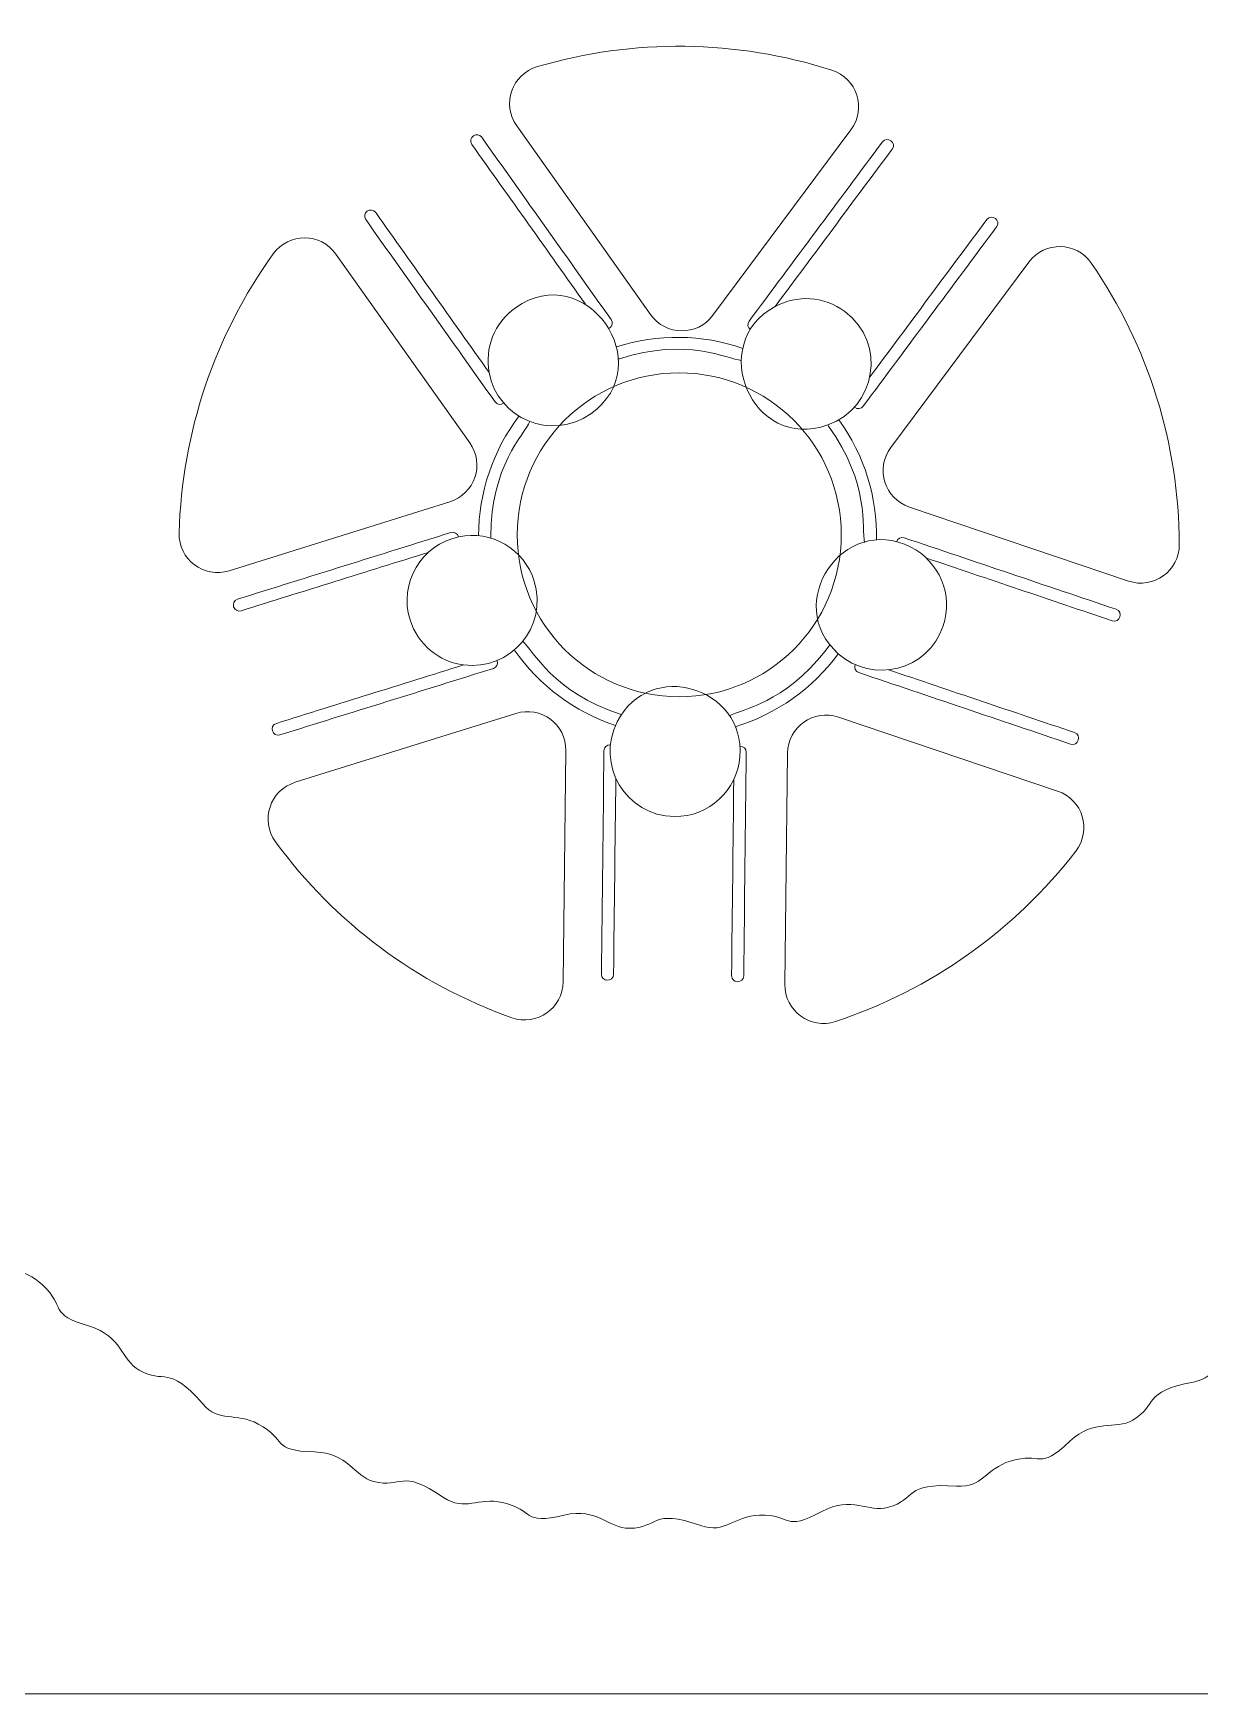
# Model space of a CAD drawing. Header units: centimetres. Extents: x -37.7 to 20.3, y -13.5 to 74.5.
# Drawn here: x -1.68 to 1.84, y -13.54 to -8.52 of the extents above; entities that cross this region are included whole.
import ezdxf

# ---------------------------------------------------------------- set-up
doc = ezdxf.new("R2010")
doc.units = ezdxf.units.CM
doc.header["$MEASUREMENT"] = 0
doc.layers.add('Camada 1', color=7, linetype='Continuous')

msp = doc.modelspace()

# ---------------------------------------------------------------- linework, layer by layer
at = {"layer": 'Camada 1', "color": 175, "lineweight": 20}
msp.add_open_spline([(-8.66006, -13.0371), (-8.66006, -13.3121), (-8.43505, -13.5371), (-8.16006, -13.5371), (-8.16006, -13.5371), (-8.16006, -13.5371), (19.83995, -13.5371), (19.83995, -13.5371), (19.83995, -13.5371), (20.11494, -13.5371), (20.33994, -13.3121), (20.33994, -13.0371), (20.33994, -13.0371), (20.33994, -13.0371), (20.33994, 29.96291), (20.33994, 29.96291), (20.33994, 29.96291), (20.33994, 30.23792), (20.11494, 30.46292), (19.83995, 30.46292), (19.83995, 30.46292), (19.83995, 30.46292), (-8.16006, 30.46292), (-8.16006, 30.46292), (-8.16006, 30.46292), (-8.43505, 30.46292), (-8.66006, 30.23792), (-8.66006, 29.96291)], degree=3, knots=[0, 0, 0, 0, 0.125, 0.125, 0.125, 0.125, 0.25, 0.25, 0.25, 0.25, 0.375, 0.375, 0.375, 0.375, 0.5, 0.5, 0.5, 0.5, 0.625, 0.625, 0.625, 0.625, 0.75, 0.75, 0.75, 0.75, 1, 1, 1, 1], dxfattribs=at)
at = {"layer": 'Camada 1', "lineweight": 9}
for points, knots in [([(-2.6411, -10.71375), (-2.71374, -10.62004), (-2.61755, -10.58049), (-2.67876, -10.46674), (-2.67876, -10.46674), (-2.74202, -10.34919), (-2.68694, -10.37901), (-2.69013, -10.27801), (-2.69013, -10.27801), (-2.69263, -10.19871), (-2.74748, -10.17592), (-2.72122, -10.10106), (-2.72122, -10.10106), (-2.66823, -9.94999), (-2.72891, -9.97424), (-2.72949, -9.88561), (-2.72949, -9.88561), (-2.7299, -9.8219), (-2.66583, -9.78909), (-2.68968, -9.68847), (-2.68968, -9.68847), (-2.72046, -9.55862), (-2.67515, -9.60177), (-2.65204, -9.50315), (-2.65204, -9.50315), (-2.63391, -9.42575), (-2.68075, -9.38949), (-2.63617, -9.32424), (-2.63617, -9.32424), (-2.54589, -9.19208), (-2.61075, -9.19925), (-2.58832, -9.11392), (-2.58832, -9.11392), (-2.57206, -9.05207), (-2.50169, -9.03711), (-2.49882, -8.93392), (-2.49882, -8.93392), (-2.4951, -8.80058), (-2.46235, -8.85377), (-2.41454, -8.76455), (-2.41454, -8.76455), (-2.37703, -8.69451), (-2.41291, -8.64756), (-2.35304, -8.59591), (-2.35304, -8.59591), (-2.23167, -8.49118), (-2.29607, -8.48163), (-2.25226, -8.40501), (-2.25226, -8.40501), (-2.22059, -8.34959), (-2.14882, -8.35341), (-2.11924, -8.25441), (-2.11924, -8.25441), (-2.08102, -8.1264), (-2.06314, -8.18655), (-1.99379, -8.1127), (-1.99379, -8.1127), (-1.93973, -8.05514), (-1.96212, -7.99994), (-1.89076, -7.96561), (-1.89076, -7.96561), (-1.74633, -7.89613), (-1.80637, -7.87023), (-1.74422, -7.80739), (-1.74422, -7.80739), (-1.69924, -7.76192), (-1.63093, -7.78431), (-1.57674, -7.69629), (-1.57674, -7.69629), (-1.50673, -7.58257), (-1.50489, -7.64522), (-1.41885, -7.59188), (-1.41885, -7.59188), (-1.35165, -7.55022), (-1.3591, -7.49117), (-1.28132, -7.47643), (-1.28132, -7.47643), (-1.12399, -7.44663), (-1.17508, -7.40619), (-1.0988, -7.36151), (-1.0988, -7.36151), (-1.04408, -7.32946), (-0.98338, -7.36813), (-0.90813, -7.29733), (-0.90813, -7.29733), (-0.81091, -7.20583), (-0.82538, -7.26676), (-0.72873, -7.23758), (-0.72873, -7.23758), (-0.65282, -7.21464), (-0.64494, -7.15573), (-0.56594, -7.1617), (-0.56594, -7.1617), (-0.40645, -7.17376), (-0.44516, -7.12134), (-0.35996, -7.09792), (-0.35996, -7.09792), (-0.2987, -7.08108), (-0.2502, -7.13423), (-0.15914, -7.08526), (-0.15914, -7.08526), (-0.04168, -7.02207), (-0.07139, -7.07707), (0.02958, -7.0739), (0.02958, -7.0739), (0.10877, -7.0714), (0.13186, -7.01664), (0.20652, -7.04282), (0.20652, -7.04282), (0.35755, -7.09582), (0.33366, -7.03506), (0.42199, -7.03455), (0.42199, -7.03455), (0.48575, -7.0342), (0.51859, -7.09821), (0.61913, -7.07436), (0.61913, -7.07436), (0.74885, -7.04358), (0.70592, -7.08891), (0.80445, -7.11201), (0.80445, -7.11201), (0.88181, -7.13012), (0.91807, -7.0833), (0.98335, -7.12787), (0.98335, -7.12787), (1.11554, -7.21812), (1.10829, -7.15331), (1.19367, -7.1757), (1.19367, -7.1757), (1.25536, -7.19189), (1.27051, -7.26233), (1.37367, -7.2652), (1.37367, -7.2652), (1.50701, -7.26893), (1.45381, -7.30171), (1.54306, -7.3495), (1.54306, -7.3495), (1.6132, -7.38705), (1.66003, -7.35115), (1.71167, -7.411), (1.71167, -7.411), (1.81637, -7.53232), (1.82593, -7.46796), (1.90258, -7.51179), (1.90258, -7.51179), (1.958, -7.54346), (1.95417, -7.61525), (2.05317, -7.64478), (2.05317, -7.64478), (2.18109, -7.68294), (2.12106, -7.70095), (2.19488, -7.77026), (2.19488, -7.77026), (2.25248, -7.82435), (2.30768, -7.80192), (2.34199, -7.87329), (2.34199, -7.87329), (2.41141, -8.01763), (2.43738, -7.95768), (2.50022, -8.01983), (2.50022, -8.01983), (2.54554, -8.06467), (2.52334, -8.13314), (2.61134, -8.1873), (2.61134, -8.1873), (2.7249, -8.2572), (2.6624, -8.25916), (2.7157, -8.34516), (2.7157, -8.34516), (2.76105, -8.41836), (2.81978, -8.39988), (2.83288, -8.4955), (2.83288, -8.4955), (2.85363, -8.64692), (2.95884, -8.60388), (2.96164, -8.72835), (2.96164, -8.72835), (2.96487, -8.87179), (3.06267, -8.85556), (3.06365, -8.95519), (3.06365, -8.95519), (3.06519, -9.11131), (3.10964, -9.0687), (3.13937, -9.14964), (3.13937, -9.14964), (3.16231, -9.21207), (3.10887, -9.26027), (3.18465, -9.35784), (3.18465, -9.35784), (3.25729, -9.45139), (3.16114, -9.49098), (3.22235, -9.60488), (3.22235, -9.60488), (3.28554, -9.72246), (3.23048, -9.69264), (3.2337, -9.79361), (3.2337, -9.79361), (3.23623, -9.87289), (3.29093, -9.89582), (3.26479, -9.97054), (3.26479, -9.97054), (3.21182, -10.1219), (3.2725, -10.09737), (3.27303, -10.18602), (3.27303, -10.18602), (3.27341, -10.24981), (3.20936, -10.28256), (3.23325, -10.38315), (3.23325, -10.38315), (3.26405, -10.51289), (3.2186, -10.47002), (3.1956, -10.56849), (3.1956, -10.56849), (3.17749, -10.64596), (3.22428, -10.68211), (3.17974, -10.74739), (3.17974, -10.74739), (3.08945, -10.87969), (3.15432, -10.87236), (3.13188, -10.95771), (3.13188, -10.95771), (3.11564, -11.01944), (3.04526, -11.03453), (3.04241, -11.13771), (3.04241, -11.13771), (3.03874, -11.27093), (3.00588, -11.2179), (2.95809, -11.30709), (2.95809, -11.30709), (2.92054, -11.37719), (2.95644, -11.4241), (2.89659, -11.47571), (2.89659, -11.47571), (2.77537, -11.58025), (2.83957, -11.59014), (2.79583, -11.66662), (2.79583, -11.66662), (2.76413, -11.72204), (2.69232, -11.71828), (2.66281, -11.8172), (2.66281, -11.8172), (2.62464, -11.94513), (2.60658, -11.8851), (2.53735, -11.95891), (2.53735, -11.95891), (2.48321, -12.01662), (2.50568, -12.07173), (2.43429, -12.10604), (2.43429, -12.10604), (2.29004, -12.17536), (2.34989, -12.20149), (2.28777, -12.26425), (2.28777, -12.26425), (2.24283, -12.30966), (2.17436, -12.28743), (2.12027, -12.37535), (2.12027, -12.37535), (2.05033, -12.48903), (2.04845, -12.42639), (1.96241, -12.47976), (1.96241, -12.47976), (1.89516, -12.52148), (1.90263, -12.58049), (1.82485, -12.5952), (1.82485, -12.5952), (1.66764, -12.62491), (1.71841, -12.66569), (1.64233, -12.71012), (1.64233, -12.71012), (1.58748, -12.74216), (1.52685, -12.70345), (1.45169, -12.77425), (1.45169, -12.77425), (1.3546, -12.86574), (1.36914, -12.80479), (1.27229, -12.83405), (1.27229, -12.83405), (1.19652, -12.85694), (1.18848, -12.91589), (1.10949, -12.90995), (1.10949, -12.90995), (0.94984, -12.89795), (0.98872, -12.95034), (0.90349, -12.9737), (0.90349, -12.9737), (0.84214, -12.99051), (0.79374, -12.93728), (0.70272, -12.98631), (0.70272, -12.98631), (0.58515, -13.04963), (0.61501, -12.99455), (0.51395, -12.99774), (0.51395, -12.99774), (0.43464, -13.00024), (0.41177, -13.05503), (0.33702, -13.02882), (0.33702, -13.02882), (0.18585, -12.97583), (0.20997, -13.03661), (0.12157, -13.03709), (0.12157, -13.03709), (0.05777, -13.03744), (0.02502, -12.97343), (-0.07559, -12.99727), (-0.07559, -12.99727), (-0.20543, -13.02804), (-0.1623, -12.98269), (-0.26091, -12.95963), (-0.26091, -12.95963), (-0.33831, -12.94154), (-0.37452, -12.98833), (-0.4398, -12.94376), (-0.4398, -12.94376), (-0.57195, -12.85353), (-0.56473, -12.91835), (-0.65014, -12.89594), (-0.65014, -12.89594), (-0.71182, -12.87975), (-0.72685, -12.80934), (-0.83015, -12.80642), (-0.83015, -12.80642), (-0.96362, -12.80265), (-0.91024, -12.76991), (-0.99953, -12.72213), (-0.99953, -12.72213), (-1.06963, -12.68463), (-1.11659, -12.72044), (-1.16813, -12.66062), (-1.16813, -12.66062), (-1.27259, -12.53939), (-1.28261, -12.6036), (-1.35904, -12.55986), (-1.35904, -12.55986), (-1.41436, -12.52822), (-1.4107, -12.45637), (-1.50964, -12.42683), (-1.50964, -12.42683), (-1.6375, -12.38867), (-1.57753, -12.37072), (-1.65132, -12.30138), (-1.65132, -12.30138), (-1.70898, -12.24721), (-1.76409, -12.26978), (-1.79845, -12.19832), (-1.79845, -12.19832), (-1.86789, -12.05395), (-1.89385, -12.11397), (-1.95669, -12.05178), (-1.95669, -12.05178), (-2.00205, -12.00689), (-1.97983, -11.93839), (-2.06773, -11.8843), (-2.06773, -11.8843), (-2.18148, -11.81431), (-2.11877, -11.81242), (-2.17216, -11.72644), (-2.17216, -11.72644), (-2.21399, -11.6591), (-2.27287, -11.66679), (-2.28761, -11.58891), (-2.28761, -11.58891), (-2.31737, -11.43162), (-2.35784, -11.4827), (-2.40253, -11.40638), (-2.40253, -11.40638), (-2.4346, -11.35159), (-2.39588, -11.29093), (-2.4667, -11.2157), (-2.4667, -11.2157), (-2.55821, -11.11848), (-2.49729, -11.13299), (-2.52646, -11.03631), (-2.52646, -11.03631), (-2.54932, -10.96056), (-2.60828, -10.95259), (-2.60235, -10.87354), (-2.60235, -10.87354), (-2.59748, -10.80871), (-2.59268, -10.77601), (-2.6411, -10.71375)], [0, 0, 0, 0, 0.0104167, 0.0104167, 0.0104167, 0.0104167, 0.0208333, 0.0208333, 0.0208333, 0.0208333, 0.03125, 0.03125, 0.03125, 0.03125, 0.0416667, 0.0416667, 0.0416667, 0.0416667, 0.0520833, 0.0520833, 0.0520833, 0.0520833, 0.0625, 0.0625, 0.0625, 0.0625, 0.0729167, 0.0729167, 0.0729167, 0.0729167, 0.0833333, 0.0833333, 0.0833333, 0.0833333, 0.09375, 0.09375, 0.09375, 0.09375, 0.1041667, 0.1041667, 0.1041667, 0.1041667, 0.1145833, 0.1145833, 0.1145833, 0.1145833, 0.125, 0.125, 0.125, 0.125, 0.1354167, 0.1354167, 0.1354167, 0.1354167, 0.1458333, 0.1458333, 0.1458333, 0.1458333, 0.15625, 0.15625, 0.15625, 0.15625, 0.1666667, 0.1666667, 0.1666667, 0.1666667, 0.1770833, 0.1770833, 0.1770833, 0.1770833, 0.1875, 0.1875, 0.1875, 0.1875, 0.1979167, 0.1979167, 0.1979167, 0.1979167, 0.2083333, 0.2083333, 0.2083333, 0.2083333, 0.21875, 0.21875, 0.21875, 0.21875, 0.2291667, 0.2291667, 0.2291667, 0.2291667, 0.2395833, 0.2395833, 0.2395833, 0.2395833, 0.25, 0.25, 0.25, 0.25, 0.2604167, 0.2604167, 0.2604167, 0.2604167, 0.2708333, 0.2708333, 0.2708333, 0.2708333, 0.28125, 0.28125, 0.28125, 0.28125, 0.2916667, 0.2916667, 0.2916667, 0.2916667, 0.3020833, 0.3020833, 0.3020833, 0.3020833, 0.3125, 0.3125, 0.3125, 0.3125, 0.3229167, 0.3229167, 0.3229167, 0.3229167, 0.3333333, 0.3333333, 0.3333333, 0.3333333, 0.34375, 0.34375, 0.34375, 0.34375, 0.3541667, 0.3541667, 0.3541667, 0.3541667, 0.3645833, 0.3645833, 0.3645833, 0.3645833, 0.375, 0.375, 0.375, 0.375, 0.3854167, 0.3854167, 0.3854167, 0.3854167, 0.3958333, 0.3958333, 0.3958333, 0.3958333, 0.40625, 0.40625, 0.40625, 0.40625, 0.4166667, 0.4166667, 0.4166667, 0.4166667, 0.4270833, 0.4270833, 0.4270833, 0.4270833, 0.4375, 0.4375, 0.4375, 0.4375, 0.4479167, 0.4479167, 0.4479167, 0.4479167, 0.4583333, 0.4583333, 0.4583333, 0.4583333, 0.46875, 0.46875, 0.46875, 0.46875, 0.4791667, 0.4791667, 0.4791667, 0.4791667, 0.4895833, 0.4895833, 0.4895833, 0.4895833, 0.5, 0.5, 0.5, 0.5, 0.5104167, 0.5104167, 0.5104167, 0.5104167, 0.5208333, 0.5208333, 0.5208333, 0.5208333, 0.53125, 0.53125, 0.53125, 0.53125, 0.5416667, 0.5416667, 0.5416667, 0.5416667, 0.5520833, 0.5520833, 0.5520833, 0.5520833, 0.5625, 0.5625, 0.5625, 0.5625, 0.5729167, 0.5729167, 0.5729167, 0.5729167, 0.5833333, 0.5833333, 0.5833333, 0.5833333, 0.59375, 0.59375, 0.59375, 0.59375, 0.6041667, 0.6041667, 0.6041667, 0.6041667, 0.6145833, 0.6145833, 0.6145833, 0.6145833, 0.625, 0.625, 0.625, 0.625, 0.6354167, 0.6354167, 0.6354167, 0.6354167, 0.6458333, 0.6458333, 0.6458333, 0.6458333, 0.65625, 0.65625, 0.65625, 0.65625, 0.6666667, 0.6666667, 0.6666667, 0.6666667, 0.6770833, 0.6770833, 0.6770833, 0.6770833, 0.6875, 0.6875, 0.6875, 0.6875, 0.6979167, 0.6979167, 0.6979167, 0.6979167, 0.7083333, 0.7083333, 0.7083333, 0.7083333, 0.71875, 0.71875, 0.71875, 0.71875, 0.7291667, 0.7291667, 0.7291667, 0.7291667, 0.7395833, 0.7395833, 0.7395833, 0.7395833, 0.75, 0.75, 0.75, 0.75, 0.7604167, 0.7604167, 0.7604167, 0.7604167, 0.7708333, 0.7708333, 0.7708333, 0.7708333, 0.78125, 0.78125, 0.78125, 0.78125, 0.7916667, 0.7916667, 0.7916667, 0.7916667, 0.8020833, 0.8020833, 0.8020833, 0.8020833, 0.8125, 0.8125, 0.8125, 0.8125, 0.8229167, 0.8229167, 0.8229167, 0.8229167, 0.8333333, 0.8333333, 0.8333333, 0.8333333, 0.84375, 0.84375, 0.84375, 0.84375, 0.8541667, 0.8541667, 0.8541667, 0.8541667, 0.8645833, 0.8645833, 0.8645833, 0.8645833, 0.875, 0.875, 0.875, 0.875, 0.8854167, 0.8854167, 0.8854167, 0.8854167, 0.8958333, 0.8958333, 0.8958333, 0.8958333, 0.90625, 0.90625, 0.90625, 0.90625, 0.9166667, 0.9166667, 0.9166667, 0.9166667, 0.9270833, 0.9270833, 0.9270833, 0.9270833, 0.9375, 0.9375, 0.9375, 0.9375, 0.9479167, 0.9479167, 0.9479167, 0.9479167, 0.9583333, 0.9583333, 0.9583333, 0.9583333, 0.96875, 0.96875, 0.96875, 0.96875, 0.9791667, 0.9791667, 0.9791667, 0.9791667, 1, 1, 1, 1]), ([(-0.15672, -8.62145), (0.13369, -8.53567), (0.4442, -8.53969), (0.73257, -8.63192), (0.73257, -8.63192), (0.809, -8.65638), (0.83844, -8.74798), (0.79052, -8.81237), (0.79052, -8.81237), (0.79052, -8.81237), (0.37371, -9.37243), (0.37371, -9.37243), (0.37371, -9.37243), (0.32627, -9.43615), (0.23127, -9.43509), (0.1853, -9.37025), (0.1853, -9.37025), (0.1853, -9.37025), (-0.21873, -8.8005), (-0.21873, -8.8005), (-0.21873, -8.8005), (-0.26513, -8.73507), (-0.23365, -8.64418), (-0.15672, -8.62145)], [0, 0, 0, 0, 0.1428571, 0.1428571, 0.1428571, 0.1428571, 0.2857143, 0.2857143, 0.2857143, 0.2857143, 0.4285714, 0.4285714, 0.4285714, 0.4285714, 0.5714286, 0.5714286, 0.5714286, 0.5714286, 0.7142857, 0.7142857, 0.7142857, 0.7142857, 1, 1, 1, 1]), ([(-1.23878, -10.02989), (-1.23043, -9.72722), (-1.1315, -9.4329), (-0.95448, -9.18719), (-0.95448, -9.18719), (-0.90759, -9.1221), (-0.81139, -9.12243), (-0.76499, -9.18788), (-0.76499, -9.18788), (-0.76499, -9.18788), (-0.36096, -9.75761), (-0.36096, -9.75761), (-0.36096, -9.75761), (-0.31499, -9.82246), (-0.34542, -9.91247), (-0.42124, -9.93614), (-0.42124, -9.93614), (-0.42124, -9.93614), (-1.08764, -10.14426), (-1.08764, -10.14426), (-1.08764, -10.14426), (-1.16426, -10.16819), (-1.24095, -10.11013), (-1.23878, -10.02989)], [0, 0, 0, 0, 0.1428571, 0.1428571, 0.1428571, 0.1428571, 0.2857143, 0.2857143, 0.2857143, 0.2857143, 0.4285714, 0.4285714, 0.4285714, 0.4285714, 0.5714286, 0.5714286, 0.5714286, 0.5714286, 0.7142857, 0.7142857, 0.7142857, 0.7142857, 1, 1, 1, 1]), ([(1.51717, -9.21582), (1.6891, -9.46628), (1.78148, -9.76095), (1.78232, -10.06485), (1.78232, -10.06485), (1.78254, -10.14499), (1.70453, -10.20112), (1.6286, -10.17548), (1.6286, -10.17548), (1.6286, -10.17548), (0.96708, -9.95209), (0.96708, -9.95209), (0.96708, -9.95209), (0.89179, -9.92668), (0.86345, -9.83597), (0.91091, -9.77221), (0.91091, -9.77221), (0.91091, -9.77221), (1.32774, -9.21221), (1.32774, -9.21221), (1.32774, -9.21221), (1.37562, -9.14784), (1.47179, -9.1497), (1.51717, -9.21582)], [0, 0, 0, 0, 0.1428571, 0.1428571, 0.1428571, 0.1428571, 0.2857143, 0.2857143, 0.2857143, 0.2857143, 0.4285714, 0.4285714, 0.4285714, 0.4285714, 0.5714286, 0.5714286, 0.5714286, 0.5714286, 0.7142857, 0.7142857, 0.7142857, 0.7142857, 1, 1, 1, 1]), ([(0.27177, -9.54643), (0.54206, -9.54643), (0.76118, -9.76553), (0.76118, -10.03583), (0.76118, -10.03583), (0.76118, -10.30612), (0.54206, -10.52524), (0.27177, -10.52524), (0.27177, -10.52524), (0.00148, -10.52524), (-0.21764, -10.30612), (-0.21764, -10.03583), (-0.21764, -10.03583), (-0.21764, -9.76553), (0.00148, -9.54643), (0.27177, -9.54643)], [0, 0, 0, 0, 0.2, 0.2, 0.2, 0.2, 0.4, 0.4, 0.4, 0.4, 0.6, 0.6, 0.6, 0.6, 1, 1, 1, 1]), ([(-0.23375, -11.49453), (-0.52022, -11.39324), (-0.76777, -11.20853), (-0.94726, -10.96344), (-0.94726, -10.96344), (-0.99466, -10.89873), (-0.96456, -10.80738), (-0.88799, -10.78348), (-0.88799, -10.78348), (-0.88799, -10.78348), (-0.22164, -10.57537), (-0.22164, -10.57537), (-0.22164, -10.57537), (-0.1458, -10.55167), (-0.06955, -10.60839), (-0.07047, -10.68787), (-0.07047, -10.68787), (-0.07047, -10.68787), (-0.0785, -11.38605), (-0.0785, -11.38605), (-0.0785, -11.38605), (-0.07943, -11.46617), (-0.15818, -11.52124), (-0.23375, -11.49453)], [0, 0, 0, 0, 0.1428571, 0.1428571, 0.1428571, 0.1428571, 0.2857143, 0.2857143, 0.2857143, 0.2857143, 0.4285714, 0.4285714, 0.4285714, 0.4285714, 0.5714286, 0.5714286, 0.5714286, 0.5714286, 0.7142857, 0.7142857, 0.7142857, 0.7142857, 1, 1, 1, 1]), ([(1.4697, -10.99134), (1.28561, -11.23076), (1.03087, -11.4114), (0.74402, -11.50594), (0.74402, -11.50594), (0.6678, -11.53105), (0.59018, -11.47423), (0.59111, -11.39399), (0.59111, -11.39399), (0.59111, -11.39399), (0.59914, -10.69557), (0.59914, -10.69557), (0.59914, -10.69557), (0.60006, -10.61609), (0.67754, -10.56114), (0.75285, -10.58657), (0.75285, -10.58657), (0.75285, -10.58657), (1.41463, -10.81001), (1.41463, -10.81001), (1.41463, -10.81001), (1.49065, -10.83567), (1.5186, -10.92771), (1.4697, -10.99134)], [0, 0, 0, 0, 0.1428571, 0.1428571, 0.1428571, 0.1428571, 0.2857143, 0.2857143, 0.2857143, 0.2857143, 0.4285714, 0.4285714, 0.4285714, 0.4285714, 0.5714286, 0.5714286, 0.5714286, 0.5714286, 0.7142857, 0.7142857, 0.7142857, 0.7142857, 1, 1, 1, 1])]:
    msp.add_open_spline(points, degree=3, knots=knots, dxfattribs=at)
at = {"layer": 'Camada 1', "color": 140, "lineweight": 9}
for points, knots in [([(-0.01173, -9.33935), (-0.12594, -9.17832), (-0.24016, -9.01726), (-0.35436, -8.85621), (-0.35436, -8.85621), (-0.36833, -8.83651), (-0.33838, -8.81527), (-0.32441, -8.83497), (-0.32441, -8.83497), (-0.19424, -9.01855), (-0.06406, -9.20213), (0.06612, -9.38569), (0.06612, -9.38569), (0.07196, -9.39394), (0.07001, -9.40543), (0.06099, -9.41178)], [0, 0, 0, 0, 0.2, 0.2, 0.2, 0.2, 0.4, 0.4, 0.4, 0.4, 0.6, 0.6, 0.6, 0.6, 1, 1, 1, 1]), ([(0.48683, -9.41642), (0.47834, -9.41007), (0.47665, -9.39855), (0.48269, -9.39045), (0.48269, -9.39045), (0.61722, -9.21006), (0.75122, -9.02927), (0.88575, -8.84888), (0.88575, -8.84888), (0.90018, -8.82951), (0.92961, -8.85148), (0.91516, -8.87084), (0.91516, -8.87084), (0.79717, -9.02908), (0.67956, -9.18761), (0.56165, -9.34591)], [0, 0, 0, 0, 0.2, 0.2, 0.2, 0.2, 0.4, 0.4, 0.4, 0.4, 0.6, 0.6, 0.6, 0.6, 1, 1, 1, 1]), ([(-0.25848, -9.63837), (-0.2671, -9.6445), (-0.27861, -9.64254), (-0.28445, -9.6343), (-0.28445, -9.6343), (-0.41462, -9.45072), (-0.5448, -9.26716), (-0.67497, -9.08359), (-0.67497, -9.08359), (-0.68895, -9.06389), (-0.659, -9.04265), (-0.64504, -9.06235), (-0.64504, -9.06235), (-0.53083, -9.22339), (-0.41662, -9.38444), (-0.30242, -9.5455)], [0, 0, 0, 0, 0.2, 0.2, 0.2, 0.2, 0.4, 0.4, 0.4, 0.4, 0.6, 0.6, 0.6, 0.6, 1, 1, 1, 1]), ([(0.84743, -9.55885), (0.96538, -9.40045), (1.08305, -9.24182), (1.20109, -9.08354), (1.20109, -9.08354), (1.21554, -9.06418), (1.24496, -9.08612), (1.23052, -9.10547), (1.23052, -9.10547), (1.09598, -9.28589), (0.96197, -9.46669), (0.82742, -9.64711), (0.82742, -9.64711), (0.8214, -9.65521), (0.80985, -9.65688), (0.80105, -9.65028)], [0, 0, 0, 0, 0.2, 0.2, 0.2, 0.2, 0.4, 0.4, 0.4, 0.4, 0.6, 0.6, 0.6, 0.6, 1, 1, 1, 1]), ([(-0.22279, -9.34976), (-0.01188, -9.2002), (0.21523, -9.52078), (0.00448, -9.67023), (0.00448, -9.67023), (-0.11406, -9.75429), (-0.27689, -9.6847), (-0.3024, -9.54552), (-0.3024, -9.54552), (-0.31573, -9.47271), (-0.28716, -9.39542), (-0.22279, -9.34976)], [0, 0, 0, 0, 0.25, 0.25, 0.25, 0.25, 0.5, 0.5, 0.5, 0.5, 1, 1, 1, 1]), ([(0.77233, -9.36119), (0.90001, -9.45626), (0.86626, -9.65248), (0.72069, -9.70396), (0.72069, -9.70396), (0.49077, -9.78526), (0.35402, -9.45809), (0.5616, -9.34596), (0.5616, -9.34596), (0.62672, -9.31081), (0.70907, -9.31409), (0.77233, -9.36119)], [0, 0, 0, 0, 0.25, 0.25, 0.25, 0.25, 0.5, 0.5, 0.5, 0.5, 1, 1, 1, 1]), ([(0.45884, -9.50901), (0.41917, -9.50539), (0.29273, -9.43807), (0.0916, -9.50376), (0.0916, -9.50376), (0.09015, -9.50424), (0.08867, -9.50452), (0.08723, -9.50462)], [0, 0, 0, 0, 0.3333333, 0.3333333, 0.3333333, 0.3333333, 1, 1, 1, 1]), ([(-0.17919, -9.69357), (-0.19668, -9.73324), (-0.29729, -9.82753), (-0.29745, -10.04129), (-0.29745, -10.04129), (-0.29746, -10.04281), (-0.29763, -10.04429), (-0.29798, -10.04571)], [0, 0, 0, 0, 0.3333333, 0.3333333, 0.3333333, 0.3333333, 1, 1, 1, 1]), ([(0.8315, -10.05868), (0.82177, -10.01534), (0.84882, -9.88215), (0.72282, -9.70776), (0.72282, -9.70776), (0.72195, -9.70657), (0.72125, -9.70528), (0.72069, -9.70396)], [0, 0, 0, 0, 0.3333333, 0.3333333, 0.3333333, 0.3333333, 1, 1, 1, 1]), ([(1.06899, -10.31113), (1.02334, -10.44639), (0.85555, -10.48714), (0.75225, -10.39509), (0.75225, -10.39509), (0.58278, -10.24408), (0.76651, -9.97006), (0.97124, -10.07285), (0.97124, -10.07285), (1.05681, -10.11584), (1.10085, -10.21666), (1.06899, -10.31113)], [0, 0, 0, 0, 0.25, 0.25, 0.25, 0.25, 0.5, 0.5, 0.5, 0.5, 1, 1, 1, 1]), ([(-0.48592, -10.0888), (-0.67432, -10.14772), (-0.86284, -10.20623), (-1.05122, -10.2653), (-1.05122, -10.2653), (-1.07426, -10.2725), (-1.08524, -10.23747), (-1.06219, -10.23025), (-1.06219, -10.23025), (-0.84745, -10.16296), (-0.63251, -10.09629), (-0.41776, -10.02899), (-0.41776, -10.02899), (-0.40811, -10.02596), (-0.39777, -10.03137), (-0.39447, -10.04194)], [0, 0, 0, 0, 0.2, 0.2, 0.2, 0.2, 0.4, 0.4, 0.4, 0.4, 0.6, 0.6, 0.6, 0.6, 1, 1, 1, 1]), ([(-0.54118, -10.29265), (-0.57598, -10.18116), (-0.50671, -10.06597), (-0.39453, -10.04196), (-0.39453, -10.04196), (-0.29641, -10.02096), (-0.19668, -10.07786), (-0.16617, -10.17556), (-0.16617, -10.17556), (-0.12284, -10.31428), (-0.23934, -10.44753), (-0.37946, -10.4289), (-0.37946, -10.4289), (-0.45288, -10.41913), (-0.51765, -10.36804), (-0.54118, -10.29265)], [0, 0, 0, 0, 0.2, 0.2, 0.2, 0.2, 0.4, 0.4, 0.4, 0.4, 0.6, 0.6, 0.6, 0.6, 1, 1, 1, 1]), ([(0.92821, -10.05669), (0.93159, -10.04666), (0.94203, -10.04149), (0.95162, -10.04473), (0.95162, -10.04473), (1.16481, -10.11677), (1.37805, -10.18867), (1.59124, -10.26071), (1.59124, -10.26071), (1.61403, -10.26841), (1.6023, -10.30319), (1.5795, -10.29547), (1.5795, -10.29547), (1.39246, -10.23228), (1.20539, -10.16919), (1.01836, -10.10602)], [0, 0, 0, 0, 0.2, 0.2, 0.2, 0.2, 0.4, 0.4, 0.4, 0.4, 0.6, 0.6, 0.6, 0.6, 1, 1, 1, 1]), ([(-0.20063, -10.35731), (-0.16955, -10.38522), (-0.10927, -10.51219), (0.09341, -10.57734), (0.09341, -10.57734), (0.09487, -10.57781), (0.09624, -10.57843), (0.09748, -10.57921)], [0, 0, 0, 0, 0.3333333, 0.3333333, 0.3333333, 0.3333333, 1, 1, 1, 1]), ([(0.42398, -10.58307), (0.46152, -10.56099), (0.58905, -10.54516), (0.71238, -10.38696), (0.71238, -10.38696), (0.71238, -10.38696), (0.72715, -10.36809), (0.72715, -10.36809)], [0, 0, 0, 0, 0.3333333, 0.3333333, 0.3333333, 0.3333333, 1, 1, 1, 1]), ([(-0.27771, -10.41579), (-0.27455, -10.42586), (-0.27995, -10.43622), (-0.28959, -10.43923), (-0.28959, -10.43923), (-0.50433, -10.50652), (-0.71929, -10.57316), (-0.93403, -10.64045), (-0.93403, -10.64045), (-0.95708, -10.64767), (-0.96806, -10.61264), (-0.94499, -10.60542), (-0.94499, -10.60542), (-0.75657, -10.54637), (-0.56795, -10.48784), (-0.37948, -10.4289)], [0, 0, 0, 0, 0.2, 0.2, 0.2, 0.2, 0.4, 0.4, 0.4, 0.4, 0.6, 0.6, 0.6, 0.6, 1, 1, 1, 1]), ([(0.25719, -10.88684), (0.10917, -10.88511), (0.01918, -10.72821), (0.08455, -10.60087), (0.08455, -10.60087), (0.18371, -10.40773), (0.47178, -10.49705), (0.45523, -10.70609), (0.45523, -10.70609), (0.44727, -10.80679), (0.36206, -10.88807), (0.25719, -10.88684)], [0, 0, 0, 0, 0.25, 0.25, 0.25, 0.25, 0.5, 0.5, 0.5, 0.5, 1, 1, 1, 1]), ([(0.90434, -10.44364), (1.0914, -10.50682), (1.27849, -10.56994), (1.46555, -10.63314), (1.46555, -10.63314), (1.48833, -10.64083), (1.47661, -10.67562), (1.45378, -10.66791), (1.45378, -10.66791), (1.24058, -10.59588), (1.02734, -10.52395), (0.81411, -10.45189), (0.81411, -10.45189), (0.80454, -10.44866), (0.79937, -10.43822), (0.80292, -10.42777)], [0, 0, 0, 0, 0.2, 0.2, 0.2, 0.2, 0.4, 0.4, 0.4, 0.4, 0.6, 0.6, 0.6, 0.6, 1, 1, 1, 1]), ([(0.08033, -10.77118), (0.07808, -10.96861), (0.07575, -11.16605), (0.07353, -11.36346), (0.07353, -11.36346), (0.07327, -11.38753), (0.03655, -11.38711), (0.03683, -11.36307), (0.03683, -11.36307), (0.03937, -11.13801), (0.04203, -10.91299), (0.04456, -10.68796), (0.04456, -10.68796), (0.04467, -10.67784), (0.05301, -10.66969), (0.06407, -10.66985)], [0, 0, 0, 0, 0.2, 0.2, 0.2, 0.2, 0.4, 0.4, 0.4, 0.4, 0.6, 0.6, 0.6, 0.6, 1, 1, 1, 1]), ([(0.45569, -10.67431), (0.46628, -10.67441), (0.47444, -10.68276), (0.47432, -10.69286), (0.47432, -10.69286), (0.47178, -10.91789), (0.46913, -11.14293), (0.46657, -11.36795), (0.46657, -11.36795), (0.46629, -11.39202), (0.42961, -11.39159), (0.42987, -11.36756), (0.42987, -11.36756), (0.43211, -11.17012), (0.43444, -10.97266), (0.43669, -10.77524)], [0, 0, 0, 0, 0.2, 0.2, 0.2, 0.2, 0.4, 0.4, 0.4, 0.4, 0.6, 0.6, 0.6, 0.6, 1, 1, 1, 1])]:
    msp.add_open_spline(points, degree=3, knots=knots, dxfattribs=at)
for points in [[(0.0828, -9.46803), (0.2069, -9.42805), (0.34106, -9.42991), (0.46409, -9.47252)], [(-0.33415, -10.0386), (-0.33366, -9.90837), (-0.29105, -9.78115), (-0.21228, -9.67727)], [(0.75415, -9.68846), (0.83079, -9.7949), (0.87056, -9.92131), (0.86782, -10.05239)], [(0.07953, -10.61141), (-0.04507, -10.57064), (-0.15122, -10.49128), (-0.22632, -10.38376)], [(0.75225, -10.39509), (0.67545, -10.50001), (0.56558, -10.57795), (0.44116, -10.6157)]]:
    msp.add_open_spline(points, degree=3, dxfattribs=at)

doc.saveas('drawing.dxf')
